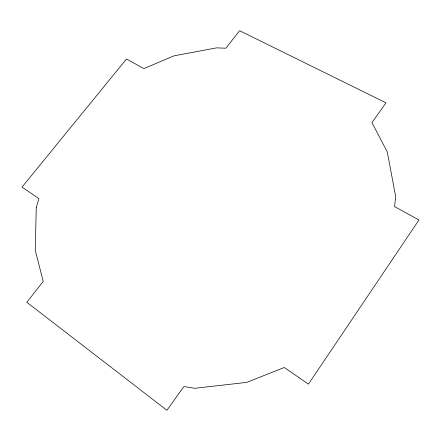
<?xml version="1.0" encoding="UTF-8"?>
<svg xmlns="http://www.w3.org/2000/svg" width="441" height="441" viewBox="0 0 441 441"><rect width="100%" height="100%" fill="white"/><g stroke="black" fill="none" stroke-linecap="round" stroke-linejoin="round"><path stroke-width="0.66" d="M36.267 207.689L35.236 250.212L43.207 281.391L26.829 302.3L166.946 410.306L183.88 386.531L194.801 388.289L246.751 382.38L284.269 367.496L308.435 384.122L418.95 219.998L394.579 206.581L395.665 196.515L387.308 152.029L371.934 122.57L386.002 102.825L239.573 30.694L225.853 48.218L216.636 47.865L174.129 55.814L143.882 68.592L126.484 59.011L22.05 187.067L38.874 198.643L36.267 207.689"/></g></svg>
